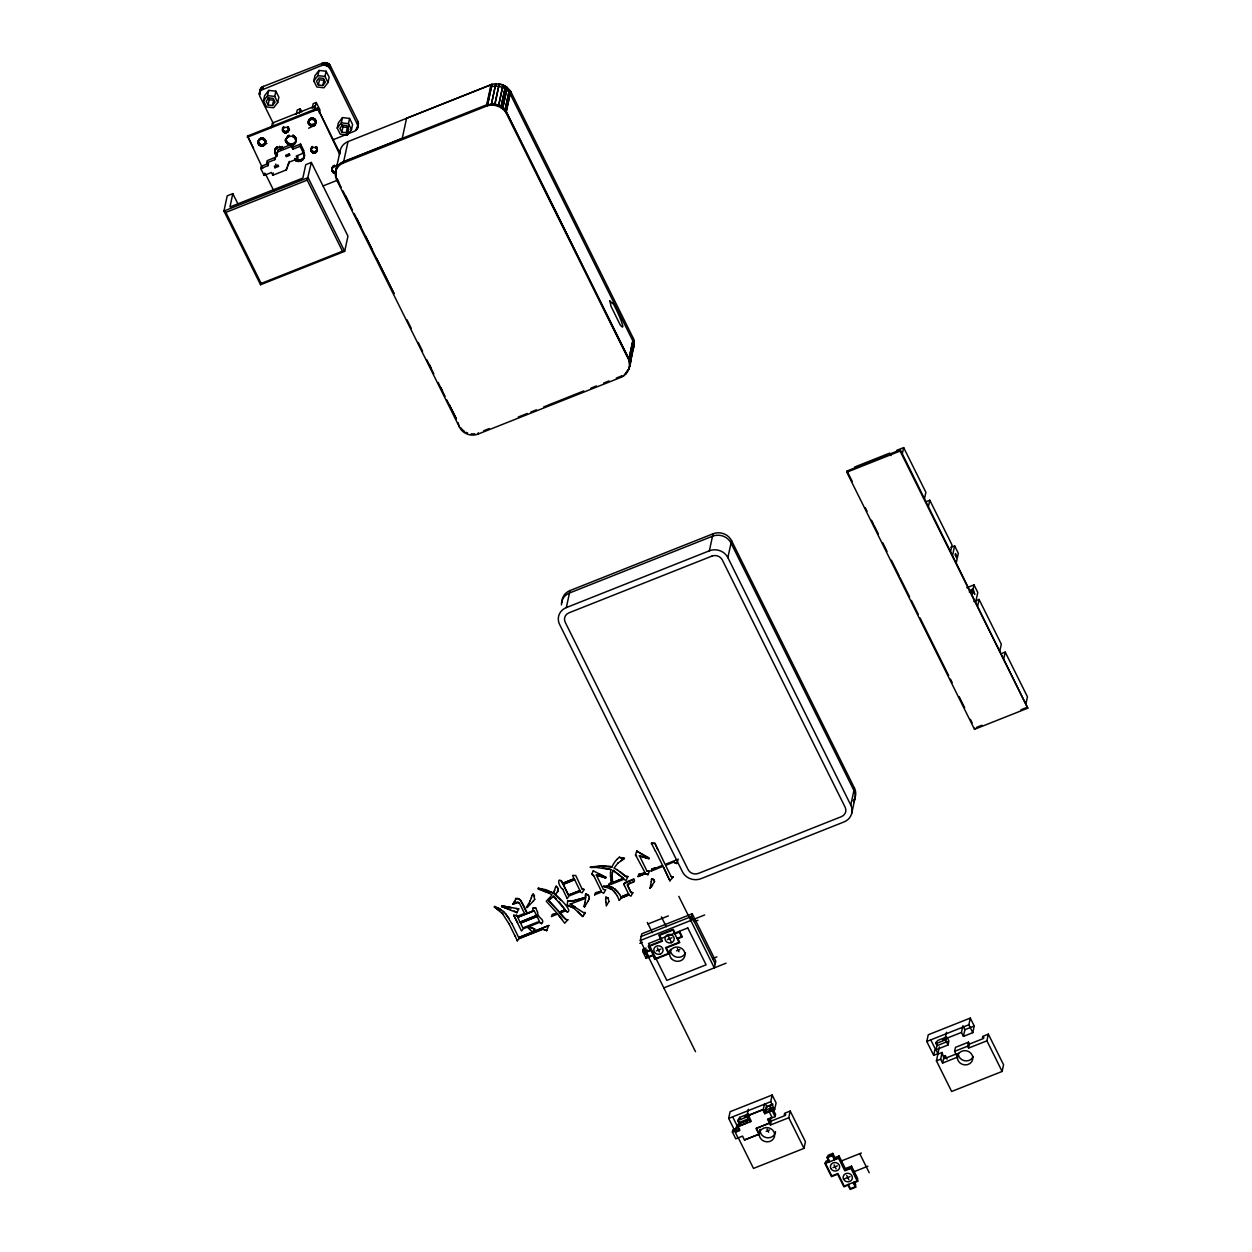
<?xml version="1.0" encoding="UTF-8"?>
<svg xmlns="http://www.w3.org/2000/svg" width="1252" height="1252" viewBox="0 0 1252 1252"><rect width="100%" height="100%" fill="white"/><g stroke="black" fill="none" stroke-linecap="round" stroke-linejoin="round"><path stroke-width="1.5" d="M629.646 366.147L628.754 359.887L505.996 112.758C502.24 106.576 494.211 103.791 487.341 105.794L343.361 162.995A13.975 12.802 12.2 0 0 336.631 179.85L459.531 427.261A13.975 12.802 12.2 0 0 478.045 434.1L621.477 377.149C634.31 370.389 629.803 351.436 633.935 340.278L629.568 360.466L506.231 111.491L502.897 107.453L507.216 87.437L503.038 84.933L495.792 83.681L491.191 105.137M633.715 347.117L632.839 340.873L510.08 93.728C506.152 87.296 497.498 84.447 490.502 87.124L486.668 104.886L494.947 103.916L499.266 83.915L503.069 84.979L498.765 104.996L491.426 103.869M651.29 881.455L651.916 878.701L654.327 880.438M277.365 155.796C270.839 152.728 277.866 143.714 282.827 148.425M357.383 127.031L358.041 121.6L330.481 66.09C327.68 61.52 324.221 62.146 321.717 65.48L260.541 90.488L259.634 95.888L273.562 123.979M258.068 142.212C257.583 146.437 264.657 147.564 265.424 143.354C265.878 141.147 263.765 139.113 261.605 139.207C258.804 138.534 256.895 144.903 258.82 139.598M285.988 140.161C285.3 146.249 295.863 147.157 295.879 140.881C293.125 129.848 281.7 141.46 286.019 141.147M605.952 902.082L606.344 905.947L608.926 901.44M573.51 908.013L567.234 905.227L567.657 900.798L573.729 900.642L585.56 897.418L585.67 893.85L588.049 895.117M612.118 875.586L612.463 872.581M610.491 873.004L610.898 869.561L597.204 867.558M624.044 884.632L624.2 883.442M585.06 902.41L585.623 898.373L570.192 904.054L583.354 912.52L585.373 912.552L582.634 916.527L573.557 907.856L567.266 905.071M651.322 881.283L650.054 888.2L654.561 881.564M627.362 885.007L630.664 882.597M296.098 140.271C295.19 146.672 284.345 144.074 286.458 137.97M510.346 909.422L501.645 906.62L501.786 905.822L518.735 908.874L515.84 908.608M545.778 891.596L538.266 888.216L546.138 889.781L553.603 893.083L538.266 888.216M606.97 887.324L603.495 886.338L607.157 885.931M648.959 858.716L639.412 855.852L648.959 858.716L636.736 851.094L649.099 857.917M608.879 901.612L608.128 897.966L605.858 897.183L605.592 899.39M232.825 193.622L229.945 206.987L302.859 178.05L305.754 164.669L311.357 162.447L347.962 236.143L344.676 251.339L260.541 284.736L223.936 211.04L227.222 195.844L232.825 193.622L237.927 203.888M262.717 168.425L247.505 136.045L317.617 108.22L339.981 153.245M259.274 93.415L260.353 89.095L262.873 86.638L324.065 62.631M259.274 94.416L260.479 88.876M259.352 94.917L259.837 92.225M260.087 91.083L260.901 88.25M260.541 90.488L261.23 87.859M260.885 90.113L261.59 87.515M261.261 89.768L261.793 87.343M261.465 89.612L262.2 87.03M261.887 89.33L262.419 86.889M262.122 89.189L262.873 86.638M262.591 88.955L263.108 86.529M262.826 88.861L263.358 86.435M263.515 100.864L264.642 95.637L268.742 90.379L275.863 91.193L278.883 97.265L277.741 102.492L273.64 107.766L266.535 106.952L263.515 100.864L267.615 95.606L268.742 90.379M258.115 143.104L258.898 139.473M258.288 143.683L258.491 140.271M258.726 140.568L259.305 139.003M258.413 143.964L258.413 142.039M258.648 144.371L258.601 142.618M258.82 144.622L258.741 142.885M259.774 139.676L260.322 138.315L260.056 139.535M259.039 144.856L258.992 143.276M259.258 145.076L259.305 143.636M260.353 139.426L260.76 138.158M259.508 145.279L259.414 143.761M260.651 139.332L261.073 138.08M268.069 104.965L266.175 101.177L268.742 97.875L273.186 98.392L275.08 102.194L272.513 105.481L268.069 104.965L269.196 99.753L267.944 97.218M259.774 145.451L259.649 143.964M260.964 139.254L261.386 138.017M259.915 145.545L260.04 144.246M261.558 138.002L261.292 139.222L261.871 137.986M260.197 145.686L260.181 144.324M260.51 145.811L260.322 144.403M261.778 139.207L262.2 138.002M260.651 145.858L260.619 144.543M262.091 139.222L262.357 138.017M260.964 145.952L260.917 144.653M262.419 139.285L262.685 138.064M261.12 145.983L261.386 144.778L266.958 143.526M262.576 139.316L262.842 138.096L262.889 139.395M261.292 146.014L261.715 144.825M261.605 146.046L262.028 144.841M263.202 139.52L263.311 138.236M261.934 146.061L262.2 144.841M263.343 139.582L263.609 138.362M262.091 146.061L262.513 144.825M262.419 146.03L262.842 144.794L262.732 145.983M262.889 145.936C264.97 145.232 266.77 138.377 264.986 141.022M263.186 145.842L263.609 144.575M264.516 140.412L264.657 139.082M263.483 145.733L263.89 144.45M264.72 140.647L264.876 139.316M263.765 145.592L264.297 144.215M272.513 105.481L273.64 100.254L269.196 99.753M264.156 145.342L264.548 144.027M265.142 141.304L265.33 139.942M277.741 102.492L274.72 96.42L275.863 91.193M264.391 145.138L264.986 143.604M265.361 141.867L265.471 140.224M264.814 144.7L265.33 143.104M265.471 142.462L265.69 140.944M265.142 144.199L265.753 141.398M260.776 168.535L261.261 166.297L268.554 163.402L268.053 165.64L260.776 168.535L264.172 175.39L271.465 172.494L272.826 175.249L286.301 169.912L289.431 162.04L297.569 158.816L298.054 156.563M271.402 127.594L272.388 123.04L314.737 106.232L316.709 110.207M268.053 165.64L266.692 162.885L267.177 160.632L275.299 157.408L278.445 149.536L291.919 144.199L293.281 146.953L292.796 149.207L300.089 146.312L300.574 144.074L293.281 146.953M264.172 175.39L264.657 173.136M274.689 151.649L275.518 148.346M274.767 152.447L275.33 148.691M275.158 149.739L275.737 148.002M274.924 153.026L274.955 150.631M275.581 149.051L275.847 147.846M275.064 153.417L275.08 151.429M275.988 148.597L276.567 147.11M275.252 153.777L275.252 152.008M276.301 148.331L276.723 146.985M275.471 154.137L275.424 152.384M276.629 148.08L277.068 146.766M275.722 154.465L275.612 152.744M276.989 147.877L277.24 146.656M266.692 162.885L274.814 159.661L275.299 157.408M275.847 154.622L275.847 153.088M277.161 147.767L277.428 146.562M276.144 154.935L276.113 153.401M276.301 155.076L276.254 153.558M276.457 155.201L276.567 153.855M276.802 155.467L276.723 153.996M276.989 155.577L276.895 154.121M282.514 130.318C282.749 122.649 282.029 133.651 286.755 131.476C291.919 125.701 288.758 133.479 285.018 132.728C276.802 129.128 290.714 123.447 288.242 131.444M272.826 175.249L273.312 173.011M277.161 155.686L277.428 154.465M274.814 159.661L278.445 149.536M282.702 130.928L282.795 129.238M283.03 128.205L283.547 126.702M282.811 131.163L282.968 129.707M283.375 127.829L283.735 126.53M275.002 167.784L274.344 166.469L277.991 165.014L278.648 166.328L275.002 167.784L275.8 164.075M283.03 131.476L283.14 130.051M283.281 131.789L283.375 130.364M283.468 131.961L283.641 130.662M283.672 132.133L283.828 130.834M283.891 132.274L284.048 130.99M284.126 132.415L284.282 131.131M284.376 132.524L284.517 131.257M284.627 132.618L284.767 131.366M284.893 132.696L285.018 131.444M281.935 147.83L281.997 146.531M285.018 132.728L285.425 131.538M282.123 147.939L282.389 146.719M285.284 132.759L285.691 131.57M285.691 132.79L285.957 131.57M285.832 132.775L286.223 131.554M286.098 132.759L286.489 131.523M286.489 132.681L286.755 131.476M287.553 127.814L287.71 126.515M286.614 132.649L287.005 131.397M287.757 127.986L287.913 126.671M286.865 132.555L287.365 131.241M288.023 128.267L288.101 126.859M287.224 132.399L287.71 131.037M288.242 128.596L288.273 127.062M287.553 132.18L288.007 130.803M288.414 128.925L288.351 127.156M287.835 131.929L288.351 130.443M288.586 129.41L288.727 127.829M286.145 141.742L286.301 140.13M286.739 138.127L287.256 136.593M286.348 142.321L286.458 140.725M287.271 137.517L288.007 135.905L287.428 137.376M286.536 142.681L286.692 141.288M286.63 142.869L286.896 141.648M287.913 137L288.163 135.779M286.865 143.213L287.005 141.82M288.085 136.875L288.523 135.56M287.256 142.149L287.131 143.526L287.537 142.478M288.445 136.687L288.899 135.373M288.836 136.515L289.087 135.294M287.569 143.98L287.678 142.618M287.741 144.121L288.007 142.9M287.913 144.246L288.163 143.025M288.351 143.151L288.257 144.481L288.711 143.385M288.633 144.7L288.899 143.479M288.821 144.794L289.087 143.573M289.228 144.95L289.29 143.667M289.431 145.029L289.697 143.808M289.635 145.091L289.901 143.87M296.223 114.542L297.193 110.035L300.277 108.814L301.795 111.866M289.854 145.138L290.104 143.933M290.057 145.185L290.323 143.98M290.276 145.232L290.746 144.043M290.699 145.279L290.965 144.058M292.608 136.484L292.874 135.263M290.918 145.295L291.184 144.074M292.811 136.562L293.078 135.341M291.137 145.295L291.403 144.074M293.015 136.656L293.281 135.435M291.356 145.279L291.826 144.058M293.391 136.844L293.469 135.529M286.301 169.912L286.786 167.658M292.796 149.207L291.434 146.453L292.045 144.027M293.578 136.953L293.844 135.732M291.998 145.216L292.248 143.996M293.766 137.078L294.017 135.858L294.721 137.908M292.201 145.169L292.671 143.917M293.938 137.188L294.204 135.983M292.608 145.076L292.874 143.855M294.267 137.47L294.361 136.108M299.306 113.306L300.277 108.814M292.811 145.013L293.078 143.792M294.423 137.61L294.69 136.39M293.015 144.935L293.469 143.636M293.391 144.762L293.844 143.448M294.846 138.064L295.112 136.859L296.098 139.066M293.766 144.559L294.017 143.338M295.096 138.409L295.237 137.016M293.938 144.45L294.361 143.119M295.315 138.753L295.472 137.36M294.267 144.199L294.69 142.853M295.503 139.129L295.675 137.72M294.564 143.933L295.112 142.415M295.707 139.692L295.832 138.096M294.971 143.479L295.472 141.93M295.832 140.287L296.02 138.675M295.315 142.978L296.114 139.269M302.405 152.588C309.166 157.846 296.458 165.953 294.783 158.378M295.237 160.209L295.128 158.707M295.441 160.35L295.503 159.004M295.644 160.491L295.707 159.145M295.848 160.616L295.91 159.27M296.067 160.726L296.114 159.395M296.286 160.835L296.333 159.505M296.505 160.929L296.536 159.614M313.798 80.91L314.925 75.683L319.025 70.425L326.146 71.239L329.166 77.311L328.024 82.538L323.924 87.796L316.819 86.983L313.798 80.91L317.898 75.636L319.025 70.425M296.959 161.101L296.771 159.708M297.193 161.164L296.99 159.802M297.428 161.226L297.46 159.959M297.663 161.273C299.557 159.959 306.458 158.534 304.126 153.448M297.913 161.32L298.164 160.099M298.148 161.351L298.414 160.146M298.399 161.383L298.649 160.162M298.633 161.383L298.899 160.178M298.884 161.398L299.134 160.178M299.118 161.383L299.385 160.178M299.369 161.367L299.619 160.162M299.604 161.351L300.104 160.099M300.073 161.258L300.339 160.053M308.368 122.993C307.71 117.735 316.912 118.439 315.676 123.541C314.142 129.019 304.846 124.511 309.181 119.519M300.308 161.211L300.574 159.99M308.508 123.588L309.103 119.644M308.931 120.724L309.479 119.159M300.543 161.148L300.809 159.927M308.696 124.011L308.665 121.929M309.322 120.27L309.588 119.05M300.762 161.07L301.247 159.771M308.837 124.277L308.837 122.508M309.792 119.879L310.746 118.298L310.199 119.644M301.2 160.898L301.466 159.677M309.103 124.668L309.025 122.931M309.933 119.801L310.324 118.502M321.717 65.48L322.249 63.054M301.419 160.788L301.685 159.583M309.322 124.903L309.275 123.322M321.967 65.386L322.5 62.96M301.622 160.679L302.092 159.348M309.541 125.122L309.479 123.572M310.637 119.456L310.903 118.251M322.218 65.307L323 62.803M302.029 160.444L302.295 159.223M297.569 158.816L296.192 156.046L303.485 153.151L303.97 150.913L300.574 144.074M309.667 125.216L309.698 123.791M310.934 119.363L311.2 118.157M318.352 85.011L319.479 79.784L323.924 80.3L322.797 85.527L318.352 85.011L316.459 81.208L319.025 77.921L323.47 78.438L325.363 82.225L322.797 85.527M322.734 65.182L323.266 62.741M302.217 160.303L302.655 158.957M303.688 154.246L303.845 152.822M309.933 125.403L309.933 124.011M311.091 119.331L311.513 118.079M323 65.12L323.532 62.694M302.577 160.021L303 158.644M303.876 154.669L304.048 153.245M310.324 124.277L310.199 125.576L310.058 124.104M311.419 119.284L311.842 118.048M333.001 139.786L355.114 130.944L357.399 128.627L357.931 125.482L329.824 68.297L327.195 65.777L323.266 65.088L323.798 62.647M302.906 159.693L303.454 158.143M304.079 155.326L304.205 153.667M311.998 118.032L311.732 119.253L312.327 118.032M303.328 159.176L303.845 157.58M304.189 155.984L304.377 154.325M310.637 125.795L310.746 124.511L315.16 123.76L315.363 119.597L315.191 120.943M313.751 110.786L314.737 106.232M324.331 62.6L323.798 65.041L324.863 62.6M303.688 158.597L304.455 154.998M310.934 125.904L311.044 124.637M312.217 119.253L312.64 118.064M324.597 62.6L323.266 65.088M311.091 125.951L311.357 124.731L311.404 126.029M312.703 119.316L312.797 118.079M312.217 108.298L313.172 103.697L316.255 102.476L314.878 108.157M312.859 119.363L312.969 118.111M324.612 65.041L325.129 62.616M311.576 126.061L311.998 124.856M313.172 119.441L313.282 118.189M324.878 65.073L325.41 62.647M311.889 126.092L312.155 124.871M313.595 118.283L313.485 119.55L313.736 118.345M325.144 65.104L325.676 62.678M312.061 126.108L312.484 124.887M325.41 65.151L325.943 62.725M312.374 126.092L312.797 124.871M325.676 65.214L326.209 62.788M312.703 126.076L312.969 124.856M325.943 65.276L326.475 62.85M312.859 126.045L313.282 124.809M326.209 65.354L326.725 62.929M313.172 125.983L313.595 124.715M314.565 120.239L314.831 119.018M313.469 125.889L313.892 124.621M314.8 120.458L314.941 119.128M326.459 65.448L326.975 63.023M313.767 125.779L314.174 124.496M315.003 120.693L315.16 119.347M339.715 154.45L317.617 108.22M326.709 65.542L327.241 63.116M314.049 125.638L314.455 124.339M326.96 65.652L327.476 63.226M314.315 125.466L314.831 124.073M315.426 121.334L315.614 119.989M328.024 82.538L325.004 76.45L326.146 71.239M327.195 65.777L327.727 63.351M314.675 125.184L315.16 123.76M315.598 121.757L315.801 120.411M327.429 65.902L327.961 63.476M315.003 124.856L315.535 123.275M315.739 122.352L315.911 120.693M327.883 66.184L328.196 63.602M315.347 124.371L316.02 121.287M328.102 66.34L328.634 63.915M328.321 66.497L328.838 64.071M328.525 66.669L329.041 64.243M328.713 66.857L329.245 64.415M310.997 150.396C310.465 145.529 318.963 147.063 316.866 151.429C314.69 155.42 307.992 150.819 311.873 147.094M328.9 67.045L329.433 64.603M311.153 151.007L311.638 147.392M311.529 148.409L312.045 146.907M329.088 67.232L329.605 64.807M311.31 151.351L311.279 149.301M311.873 148.033L312.327 146.656M319.401 113.103L320.042 110.098L316.255 102.476M329.417 67.639L329.777 65.01M311.529 151.68L311.466 149.911M312.171 147.799L312.546 146.515M329.558 67.858L330.09 65.417M311.685 151.883L311.638 150.256M329.824 68.297L330.231 65.636M311.967 152.165L311.873 150.569M329.949 68.516L330.481 66.09M312.171 152.337L312.045 150.772M312.39 152.478L312.437 151.116M312.624 152.619L312.656 151.273M312.875 152.728L312.89 151.398M313.125 152.822L313.016 151.461M313.391 152.9L313.266 151.555M311.357 162.447L307.194 180.116L342.5 251.183L344.676 251.339L308.07 177.643L223.936 211.04L225.861 212.402L261.167 283.468L260.541 284.736M313.516 152.916L317.398 149.395L317.053 150.96M313.782 152.963L314.189 151.758M314.064 152.979L314.455 151.774M314.33 152.979L314.721 151.758M314.596 152.963L314.988 151.727M315.833 147.846L315.989 146.562M314.862 152.916L315.254 151.664M316.146 148.096L316.208 146.703M315.113 152.854L315.504 151.586M316.255 148.174L316.412 146.875M315.363 152.76L315.754 151.492M316.427 148.378L316.6 147.063M315.614 152.65L316.099 151.304M316.678 148.675L316.693 147.157M315.942 152.462L316.412 151.085M316.912 149.129L316.772 147.251M316.255 152.228L316.772 150.725M317.053 149.489L317.006 147.579M316.6 151.852L317.179 147.908M337.226 128.095L338.369 122.868L342.469 117.61L349.574 118.424L352.594 124.496L351.468 129.723L347.367 134.997L340.247 134.183L337.226 128.095L341.326 122.837L342.469 117.61M331.811 170.194C335.27 159.52 328.196 174.857 336.146 173.261M331.952 170.773L332.547 166.829M332.453 167.799L332.922 166.359M332.124 171.195L332.14 169.27M332.766 167.455L333.251 166.046M332.281 171.477L332.328 169.849M332.453 171.727L332.547 170.256M333.235 167.079L333.768 165.687M332.656 171.978L332.625 170.382M333.361 166.986L334.049 165.561M332.875 172.197L332.813 170.632M333.642 166.829L334.347 165.436M333.11 172.416L333.016 170.882M334.221 166.61L334.644 165.342L333.924 166.704M341.796 132.211L339.902 128.408L342.469 125.122L346.914 125.623L348.807 129.425L346.241 132.712L341.796 132.211L342.923 126.984L341.655 124.449M333.361 172.604L333.376 171.195M333.642 172.776L333.627 171.383M333.783 172.854L333.768 171.477M334.081 172.979L334.049 171.634M334.378 173.105L334.19 171.712M334.534 173.152L334.487 171.837M334.847 173.214L334.8 171.931M337.477 165.671L337.211 166.892L336.412 165.295M335.755 172.072L335.02 173.245L336.24 172.072M336.459 166.594L336.725 165.374M336.772 166.688L336.882 165.421M335.489 173.292L335.927 172.087M335.959 170.241L340.278 150.224M346.241 132.712L347.367 127.485L349.073 125.294M351.468 129.723L348.447 123.651L349.574 118.424M336.631 179.85L336.882 178.66L341.217 187.377M347.367 134.997L348.119 131.507M343.361 162.995L343.611 161.805L402.205 138.534L406.571 118.251L491.942 84.338L495.823 83.727L491.52 103.744M343.674 161.633L347.978 141.617L491.973 84.385L487.654 104.401L343.674 161.633A13.975 12.802 12.2 0 0 336.272 176.892M355.975 130.364L356.695 127.782M357.509 124.026L357.931 121.366M357.696 124.496L358.135 121.835M357.837 124.981L358.291 122.305M357.149 129.05L357.681 126.624M357.962 125.732L358.416 122.806M357.399 128.627L358.51 123.541M487.122 104.714L491.488 84.51M487.341 105.794L491.942 84.338M494.634 105.309L499.235 83.853M498.437 106.389L503.038 84.933M500.863 107.625L505.464 86.169L501.191 106.232L505.088 109.863M502.584 108.846L507.185 87.39L510.628 91.349L633.387 338.478L633.966 340.325L629.333 361.734M504.822 111.084L509.423 89.628L505.135 109.691L629.6 360.513M505.996 112.758L510.597 91.302L506.324 111.365M459.531 427.261L458.06 422.597M478.045 434.1L478.358 432.738M499.548 910.611L494.337 906.98L494.728 906.276L501.066 909.734M501.786 905.822L511.598 907.763M501.645 906.62L516.951 912.677L518.735 908.874M854.443 788.056L850.765 805.067A13.975 12.802 12.2 0 1 844.036 821.922L700.995 878.685A13.975 12.802 12.2 0 1 682.496 871.861L559.597 624.435A13.975 12.802 12.2 0 1 566.327 607.58L570.004 590.568L713.045 533.79A13.975 12.802 12.2 0 1 731.544 540.629L854.443 788.056A13.975 12.802 12.2 0 1 853.238 800.81M621.477 377.149L621.728 375.944M623.668 375.96L629.114 368.276L634.248 342.172L629.646 363.628M625.64 374.364L627.534 371.155L627.299 372.407M628.754 359.887L633.356 338.431L629.083 358.495M518.829 902.473L512.741 904.179L517.53 901.909L519.298 903.13M628.786 369.669L634.248 344.691L631.384 353.393M515.652 899.593C519.455 894.022 525.856 909.985 526.763 912.692C535.433 912.708 530.989 906.98 535.715 907.81L537.531 912.129M517.639 922.865L513.727 915.165L521.489 931.018L523.383 928.749L527.562 927.09L532.382 931.973L534.823 929.094L528.61 926.668L534.823 929.094M516.951 912.677L514.118 910.908M516.622 915.353L513.696 915.337M519.345 902.974L524.525 913.428L517.217 916.323M517.702 917.309L534.244 910.736L517.702 917.309L520.018 922.208L536.592 915.478L520.018 922.208M520.55 923.021L537.092 916.464L520.55 923.021L522.866 927.935L539.409 921.362L537.092 916.464M515.088 935.948L517.264 940.753M518.704 937.591L548.689 925.541L518.704 937.591L511.771 923.381M526.497 907.121L528.626 903.725M526.763 912.692L520.253 899.718M532.961 894.194L532.006 895.556M527.562 927.09L530.378 929.829M538.125 889.014L549.049 893.224M535.668 907.982L532.742 907.966M541.568 923.632L539.581 922.317L541.568 923.632C545.935 919.344 536.967 918.186 537.562 911.972M559.456 912.223L548.705 900.657L559.456 912.223L565.231 909.781L559.128 901.894M542.867 929.187L546.701 930.596L542.867 929.187L519.189 938.577M565.2 909.954L553.509 896.244L556.217 898.952M557.281 892.222A3.881 3.568 12.2 0 0 557.766 888.263L556.138 886.009L556.811 886.776M560.927 900.407C538.97 879.859 575.826 910.439 567.469 911.988L565.544 910.83L567.469 911.988M562.68 889.343C557.093 884.961 557.719 874.835 562.633 883.396L574.12 878.826L572.54 875.398L575.717 875.508L582.086 888.967L584.042 889.562L582.086 888.967M562.633 883.396L561.381 880.61M556.67 913.334L554.433 914.07M563.118 884.366L574.652 879.64L579.973 890.595L568.486 895.149L563.118 884.366L574.652 879.64M554.464 913.913L552.288 914.336L551.412 916.589L557.719 913.944L562.054 919.563M565.779 919.5C554.213 904.648 562.273 919.297 567.829 919.86M562.711 889.17L567.125 898.482M568.486 895.149L563.165 884.209M567.657 900.798L573.682 900.814L585.56 897.418M579.973 890.595L568.518 894.992M580.114 891.706L582.133 892.864L584.074 889.405M597.235 867.386C575.247 868.074 611.305 864.224 611.837 867.229A31.159 28.546 12.2 0 1 617.048 859.263M583.886 906.448L584.653 906.73L583.886 906.448L585.091 902.238M582.634 916.527L585.373 912.552M593.824 876.103L591.852 873.99L593.855 875.931L601.289 891.127L599.019 892.034M593.292 870.829L605.905 877.37L598.738 873.802M605.671 877.902L596.296 874.96L605.624 878.059L605.937 877.198M596.296 874.96L603.401 889.515L605.749 889.796L603.62 893.333L601.633 892.019L594.669 894.773M601.289 891.127L595.514 892.692L594.637 894.945M603.495 886.338L612.04 889.421L615.671 893.412M610.898 869.561L602.478 867.73M611.837 867.229L601.602 866.071L591.147 867.386M605.858 897.183L608.096 898.138M619.897 871.517L625.75 876.384L627.894 876.51L626.031 880.532L623.856 879.28L608.362 885.43M612.416 872.754L613.12 870.25L623.512 878.403L612.541 882.754L612.15 875.414M610.804 883.442L611.712 882.926L610.929 879.53M622.557 858.121C617.048 856.165 621.008 858.919 624.325 857.98L621.117 860.609M624.529 858.637L618.238 862.847M617.173 895.618L619.27 900.266M620.898 897.042L628.582 893.834L620.898 897.042L619.568 894.257M627.862 876.666L625.75 876.384M636.626 856.133L635.515 854.897L645.015 872.597L640.492 874.397L645.015 872.597M627.628 885.602L630.961 892.3L632.839 892.739L630.898 896.197L628.895 894.883L621.383 898.013M632.839 892.739L630.961 892.3M624.169 883.615L634.263 879.264L634.404 881.017L632.589 882.425M633.903 881.924L627.455 884.366M638.019 876.557L645.187 873.552L647.988 874.585L645.156 873.724L638.019 876.557L638.88 874.287L642.088 873.614L638.88 874.287M566.327 607.58L709.368 550.802L713.045 533.79M678.349 859.169L665.125 864.428L654.952 843.269L651.416 843.3L654.906 843.441L657.738 849.56M646.955 871.048L649.303 871.329L646.955 871.048L639.443 855.695M651.165 871.142L652.042 868.872L656.283 867.777L651.995 869.044L651.165 871.142L663.044 866.274L669.883 880.719L663.044 866.274M651.337 879.53L651.916 878.701M650.054 888.2L652.574 885.242M695.517 1051.68L640.304 940.518L641.744 933.82L692.231 913.788L715.768 961.16L714.313 967.859L678.819 896.369M669.961 950.393L669.225 953.727L654.796 959.455L652.871 955.573L646.11 958.343L642.714 951.489L643.199 949.251L646.11 948.093M850.765 805.067L727.866 557.641L731.544 540.629M646.11 958.343L646.595 956.09M676.769 863.52L673.482 862.127L676.769 863.52L677.864 860.453M671.135 876.51L673.2 877.104L671.135 876.51L665.61 865.398L673.482 862.127M690.791 920.47L692.231 913.788M846.806 472.223L847.072 471.002L900.36 449.859L1027.798 708.163L974.51 729.321L846.806 472.207L900.094 451.064L900.36 449.859M735.55 1132.246L728.664 1118.396L730.104 1111.713L772.171 1095.015L776.099 1102.918L774.644 1109.601L764.815 1113.701L762.891 1109.82L748.446 1115.548L751.294 1121.354L737.851 1126.69L739.791 1130.572L735.284 1132.356L738.038 1137.88M760.152 1130.086L759.275 1134.093L744.455 1139.977L742.53 1136.096L735.769 1138.851L732.373 1132.011L732.858 1129.758L738.696 1127.442M747.319 1119.257L738.727 1122.684L737.663 1120.618L739.635 1117.379L748.539 1113.857M736.004 1129.007L736.739 1125.673L739.822 1124.452M735.91 1130.587L736.99 1125.564L732.686 1116.909M737.851 1126.69L738.946 1121.667M749.901 1121.902L746.912 1115.876L748.352 1109.194M746.912 1120.884L738.774 1124.108L738.289 1126.362L746.427 1123.122L749.432 1114.593M902.316 453.787L903.662 447.59L896.682 450.36M765.426 1103.998L766.74 1106.627L765.285 1113.31L763.329 1109.35L764.409 1104.342M744.455 1139.977L758.9 1134.249L759.98 1129.241M765.019 1109.82L764.409 1112.684L771.702 1109.788L772.187 1107.535L764.894 1110.43M764.815 1113.701L766.255 1107.018L770.747 1105.234L769.307 1111.917L772.046 1117.441L767.554 1119.225L770.434 1125.016L788.776 1117.739L790.215 1111.056L784.613 1113.278L784.284 1114.749L785.693 1114.186L785.427 1115.407L771.31 1121.009L770.434 1125.016M774.644 1109.601L770.731 1101.697L772.171 1095.015M769.182 1122.293L769.667 1120.039M759.275 1134.093L756.474 1128.287L769.495 1123.107L770.575 1118.099M767.805 1119.523L775.098 1116.628L775.583 1114.39L773.032 1109.256M851.736 813.315L854.897 798.729M928.452 506.418L929.798 500.205L926.308 501.598M738.289 1137.786L753.501 1168.413L803.987 1148.366L805.427 1141.683L790.215 1111.056M952.631 555.09L954.634 545.841L951.004 547.28M829.669 1161.746L827.572 1157.537L828.057 1155.283L832.83 1153.389L834.928 1157.615L839.059 1155.972L845.319 1168.57L851.516 1166.16L857.714 1178.664L857.229 1180.902L844.192 1186.082L837.948 1173.515L831.751 1175.894L825.538 1163.39L826.023 1161.152L828.777 1160.056M956.34 562.555L957.123 558.908L955.166 554.949L955.479 553.494L957.436 557.453L958.328 553.29L954.634 545.841M834.442 1159.853L832.345 1155.643L832.83 1153.389M851.516 1166.16L851.031 1168.398L844.834 1170.823L838.574 1158.21L839.059 1155.972M972.021 594.137L972.804 590.49L969.267 591.899M972.804 590.49L974.776 594.434L973.133 589.035L974.025 584.887L966.747 587.767M975.793 601.711L977.781 592.462L974.025 584.887M977.749 605.655L979.08 599.442L973.853 601.523M848.324 1184.439L850.421 1188.649L855.194 1186.755L855.679 1184.517L854.287 1181.7M974.51 729.321L974.776 728.101M1003.885 658.27L1005.215 652.073L1001.741 653.45M939.36 1046.954L937.92 1053.636L933.679 1055.326L926.793 1041.461L928.233 1034.778L970.3 1018.079L974.228 1025.983L972.788 1032.665L963.43 1036.374L961.458 1032.43L962.913 1025.748L964.869 1029.692L963.43 1036.374M937.92 1053.636L935.995 1049.755L936.856 1045.749L936.058 1042.462L937.764 1040.459L946.668 1036.922M933.679 1055.326L935.119 1048.644L930.815 1039.974M988.344 1034.136L986.905 1040.819L968.563 1048.096L969.439 1044.074L983.556 1038.471L983.822 1037.266L982.429 1037.814L982.742 1036.359L988.344 1034.136L1003.556 1064.763L1002.116 1071.446L951.63 1091.478L936.418 1060.851L937.858 1054.168L942.099 1052.478L943.726 1057.83L945.401 1055.827L944.039 1056.359M973.242 1056.438A7.762 7.121 12.2 0 1 958.359 1054.747L958.281 1053.167L957.42 1057.173L942.584 1063.058L940.659 1059.161L942.099 1052.478M935.995 1049.755L948.03 1044.982L945.041 1038.941L946.481 1032.274M942.584 1063.058L943.46 1059.035L956.638 1053.808M948.03 1044.982L948.891 1040.975L947.858 1038.894M957.42 1057.173L954.603 1051.351L955.479 1047.345L968.485 1042.18L969.439 1044.074M972.788 1032.665L968.86 1024.762L970.3 1018.079M968.563 1048.096L967.624 1046.187L968.485 1042.18M490.502 87.124L491.034 84.698M924.539 498.515L925.885 492.333L903.662 447.59M950.675 551.13L952.021 544.949L929.798 500.205M999.957 650.367L1001.303 644.201L979.08 599.442M1026.108 702.998L1027.454 696.816L1005.215 652.073M392.674 142.337L402.205 138.534M555.7 886.588L553.572 893.255M589.05 899.265L589.332 898.075M531.349 897.919L532.037 895.383M260.072 89.784L259.806 91.991M635.468 855.069L636.736 851.094M315.144 107.437L316.646 110.286M515.699 899.421L514.118 902.16M287.412 166.093L289.29 161.367M530.206 900.767L531.38 897.747M534.698 899.421L533.524 894.397M546.701 930.596L548.689 925.541M608.331 885.602L609.114 883.568L611.712 882.926M647.957 874.757L649.303 871.329M746.427 1123.122L749.572 1115.266M553.603 893.083L554.699 890.548M591.805 874.162L593.323 870.672M588.19 901.017L589.082 899.092M528.594 903.897L530.253 900.595M631.931 351.014L633.402 348.212M584.653 906.73L588.237 900.845M567.093 898.639L569.003 895.962L580.145 891.549M533.195 901.362L534.729 899.265M555.34 894.695L557.312 892.05A3.881 3.568 12.2 0 0 557.797 888.091M515.229 900.689L512.741 904.179M517.232 940.925L519.236 938.405L542.898 929.015M548.939 898.607L552.007 894.898L549.08 893.052M619.239 900.438L621.415 897.856L628.895 894.883M567.86 919.688L564.715 923.24L557.719 913.944M618.269 862.675L614.012 868.09L616.939 869.717M669.883 880.719L673.2 877.104M526.998 907.716L533.227 901.19M548.971 898.435L546.279 901.221L557.015 913.193M617.017 859.42L619.443 856.978M548.705 900.657L553.509 896.244M282.702 187.221L283.641 186.673M624.904 882.582L633.622 879.014M308.665 128.22L313.908 125.701M247.239 137.266L317.351 109.44M277.96 151.789L291.434 146.453M225.861 212.402L307.194 180.116M323.063 185.938L337.445 180.225M261.167 283.468L342.5 251.183M483.742 430.751L489.188 428.591M518.25 417.041L527.327 413.442M530.958 412.002L536.404 409.842M543.665 406.947L549.112 404.787M549.518 404.553L561.819 399.732M562.148 399.545L583.808 390.937M590.866 388.198L596.437 385.929M603.574 383.143L609.082 380.905M616.281 378.104L621.712 375.882M854.568 467.059L889.671 453.13L890.892 455.587M969.58 590.443L973.133 589.035M562.68 883.223L574.167 878.669M976.56 727.381L981.881 725.284M1020.959 709.774L1026.28 707.662M623.543 878.231L612.572 882.582L612.181 878.747M653.638 868.982L662.543 865.288L655.406 850.922M559.487 912.066L565.231 909.781M560.113 913.146L565.544 910.83M528.579 926.84L539.581 922.317M648.067 923.96L668.38 915.901M641.165 936.496L691.652 916.464L715.189 963.837M640.304 940.518L704.657 914.962M639.819 943.335L642.464 942.287M694.265 921.722L697.959 920.267M674.844 933.929L679.335 932.145L681.558 936.621L677.066 938.405M667.394 939.563L671.98 937.748M642.714 951.489L647.081 949.752M650.946 950.362L646.439 952.146L648.661 956.622L653.168 954.822M656.345 950.894L660.806 949.126M676.503 950.831L679.852 949.501M712.576 958.578L716.848 956.872M663.842 987.891L726.066 963.195M728.664 1118.396L770.731 1101.697M926.793 1041.461L968.86 1024.762M766.74 1106.627L772.969 1104.154M744.502 1116.831L763.329 1109.35M964.869 1029.692L974.228 1025.983M737.663 1120.618L748.007 1116.502M942.631 1039.896L961.458 1032.43M935.792 1043.683L946.136 1039.583M936.856 1045.749L947.169 1041.648M732.373 1132.011L739.666 1129.116M769.495 1123.107L756.083 1128.428L758.9 1134.249M954.603 1051.351L967.624 1046.187M936.418 1060.851L940.659 1059.161M766.177 1131.354L769.51 1130.024M827.572 1157.537L832.345 1155.643M825.538 1163.39L838.574 1158.21M840.953 1161.12L861.36 1153.014M833.034 1167.584L837.338 1165.878M853.864 1171.778L867.918 1166.207M844.771 1178.727L849.998 1176.645M334.534 166.532L336.303 166.547M515.48 898.388L519.001 898.952M317.898 75.636L325.004 76.45M267.615 95.606L274.72 96.42M341.326 122.837L348.447 123.651M342.923 126.984L347.367 127.485M651.885 878.873L652.902 879.045M607.126 886.103L612.729 887.496L618.05 892.175M585.623 894.022L587.078 894.413M494.9 104.104L498.703 105.168M610.162 886.76L612.697 887.668M498.687 105.121L501.129 106.42M609.802 888.404L611.993 889.593M613.089 870.406L623.512 878.403M570.192 904.054L575.091 906.902M498.139 907.841L503.554 911.628M616.97 869.561L625.718 876.541M494.368 906.824L503.351 914.445M533.008 894.022L534.557 896.103M614.763 888.654L619.537 894.413M503.586 911.456L508.891 918.264M577.861 911.425L582.681 916.354M501.661 912.332L508.891 923.694M613.59 890.688L617.142 895.79M505.605 913.506L511.724 923.553M588.08 894.945L588.753 896.103M653.716 879.358L654.53 881.737M651.416 843.3L655.375 851.078M900.094 451.064L1027.798 708.163M847.072 471.002L852.283 481.504M865.304 507.733L867.057 511.239M871.533 520.206L873.223 523.602M874.006 525.23L878.278 533.79M882.691 542.711L887.026 551.459M891.377 560.207L899.359 576.233M900.063 577.688L909.625 596.938M911.362 600.428L918.311 614.419M920.048 617.925L948.703 675.642M950.456 679.132L952.193 682.637M959.142 696.628L964.666 707.724M970.425 719.368L972.162 722.858M986.905 1040.819L1002.116 1071.446M945.401 1055.827L947.044 1059.129M936.058 1042.462L937.075 1044.544M859.748 1153.655L869.217 1172.717M851.031 1168.398L857.229 1180.902M853.097 1182.545L855.194 1186.755M846.728 1175.456L848.856 1179.76M834.067 1164.829L836.133 1169.024M336.945 178.488L338.666 181.978M345.599 195.907L349.918 204.624M356.851 218.568L361.171 227.269M365.506 235.986L372.423 249.93M376.758 258.632L394.067 293.484M429.561 364.927L431.283 368.401M440.814 387.572L442.535 391.062M449.468 404.991L456.385 418.935L446.808 399.951M342.938 190.867L352.469 210.023M354.191 213.513L394.004 293.657M406.994 319.792L411.313 328.509M418.246 342.453L422.566 351.155M426.901 359.872L433.818 373.816M438.153 382.517L445.086 396.461M788.776 1117.739L803.987 1148.366M300.089 146.312L303.485 153.151M771.702 1109.788L775.098 1116.628M679.633 931.41L682.387 936.934L677.895 938.718L679.82 942.599L666.424 947.905L669.225 953.727M770.356 1119.1L771.31 1121.009M675.157 933.178L673.216 929.297L658.787 935.041L661.619 940.831L648.192 946.168L650.117 950.049L645.625 951.833L648.364 957.357M279.603 146.281L281.309 149.708M677.395 948.609L678.96 951.739M767.069 1129.116L768.618 1132.262M661.369 916.855L666.267 926.715M668.568 936.574L671.009 941.488M647.315 922.442L652.355 932.599M630.914 892.473L627.393 884.851M657.363 947.889L659.366 951.943M624.529 885.665L628.551 894.006M739.635 1117.379L740.668 1119.46M247.505 136.045L253.514 148.174M265.299 173.621L273.906 190.946M643.199 949.251L645.75 954.384M534.244 910.736L536.56 915.65M516.653 915.181L517.186 916.495M508.922 923.538L515.057 936.12M624.075 884.475L624.498 885.837M588.784 895.931L589.285 898.232M611.68 883.098L610.538 876.165M629.646 360.341L629.913 362.407M605.639 899.233L605.921 902.254M760.136 1129.805L760.23 1131.667A7.762 7.121 12.2 0 0 775.551 1131.573M585.435 894.883L585.529 897.574M610.522 872.832L610.491 876.322M685.454 952.85A7.762 7.121 12.2 0 1 670.477 949.298M709.368 550.802A13.975 12.802 12.2 0 1 727.866 557.641M853.645 801.843A13.975 12.802 12.2 0 0 853.927 790.481L731.027 543.055A13.975 12.802 12.2 0 0 712.513 536.232L569.488 592.994A13.975 12.802 12.2 0 0 561.459 604.935M561.976 602.509A13.975 12.802 12.2 0 1 570.004 590.568M339.996 151.883A13.975 12.802 12.2 0 1 347.978 141.617M474.837 433.802A13.975 12.802 12.2 0 1 471.206 433.834M467.653 432.989A13.975 12.802 12.2 0 1 465.979 432.253M464.429 431.33A13.975 12.802 12.2 0 1 460.673 427.589M336.225 177.08A13.975 12.802 12.2 0 1 343.611 161.805M609.849 300.965L611.101 306.443L620.163 324.816C629.208 336.318 611.868 298.712 612.588 303.454L609.849 300.965M289.259 153.918L285.613 155.373L286.27 156.688L289.916 155.232L289.259 153.918M711.981 556.076L568.94 612.838A7.762 7.121 12.2 0 0 565.2 622.213L688.099 869.624A7.762 7.121 12.2 0 0 698.381 873.427L841.422 816.648A7.762 7.121 12.2 0 0 845.163 807.29L722.263 559.863A7.762 7.121 12.2 0 0 711.981 556.076M672.919 930.048L659.601 935.338L662.449 941.144L649.021 946.465L655.093 958.719L668.412 953.429L665.61 947.607L679.007 942.287L672.919 930.048M687.786 927.967L648.52 943.554L666.831 980.394L706.097 964.807L687.786 927.967M832.643 1154.892L826.758 1157.224L828.855 1161.449L824.708 1163.092L831.453 1176.645L837.651 1174.251L843.895 1186.833L848.027 1185.19L850.124 1189.4L856.008 1187.068L853.927 1182.858L858.058 1181.215L851.329 1167.662L845.147 1170.072L838.871 1157.474L834.74 1159.117L832.643 1154.892M671.573 942.631L670.415 942.928A4.664 4.272 12.2 0 1 665.125 937.435A4.664 4.272 12.2 0 1 672.606 935.51A4.664 4.272 12.2 0 1 671.573 942.631M660.399 954.008L659.241 954.306A4.664 4.272 12.2 0 1 653.951 948.797A4.664 4.272 12.2 0 1 661.416 946.872A4.664 4.272 12.2 0 1 660.399 954.008M843.551 1179.212L843.191 1178.132A4.664 4.272 12.2 0 1 848.966 1173.437A4.664 4.272 12.2 0 1 851.313 1180.417A4.664 4.272 12.2 0 1 843.551 1179.212M830.827 1168.46L830.467 1167.38A4.664 4.272 12.2 0 1 836.242 1162.701A4.664 4.272 12.2 0 1 838.59 1169.665A4.664 4.272 12.2 0 1 830.827 1168.46M957.483 1058.754L957.404 1056.891A7.762 7.121 12.2 0 1 968.97 1051.711A7.762 7.121 12.2 0 1 969.549 1063.762A7.762 7.121 12.2 0 1 957.483 1058.754M759.354 1135.689L759.275 1133.811A7.762 7.121 12.2 0 1 770.841 1128.647A7.762 7.121 12.2 0 1 771.42 1140.697A7.762 7.121 12.2 0 1 759.354 1135.689M671.385 958.578A7.762 7.121 12.2 0 0 684.578 956.872A7.762 7.121 12.2 0 0 675.97 947.107A7.762 7.121 12.2 0 0 671.385 958.578"/></g></svg>
